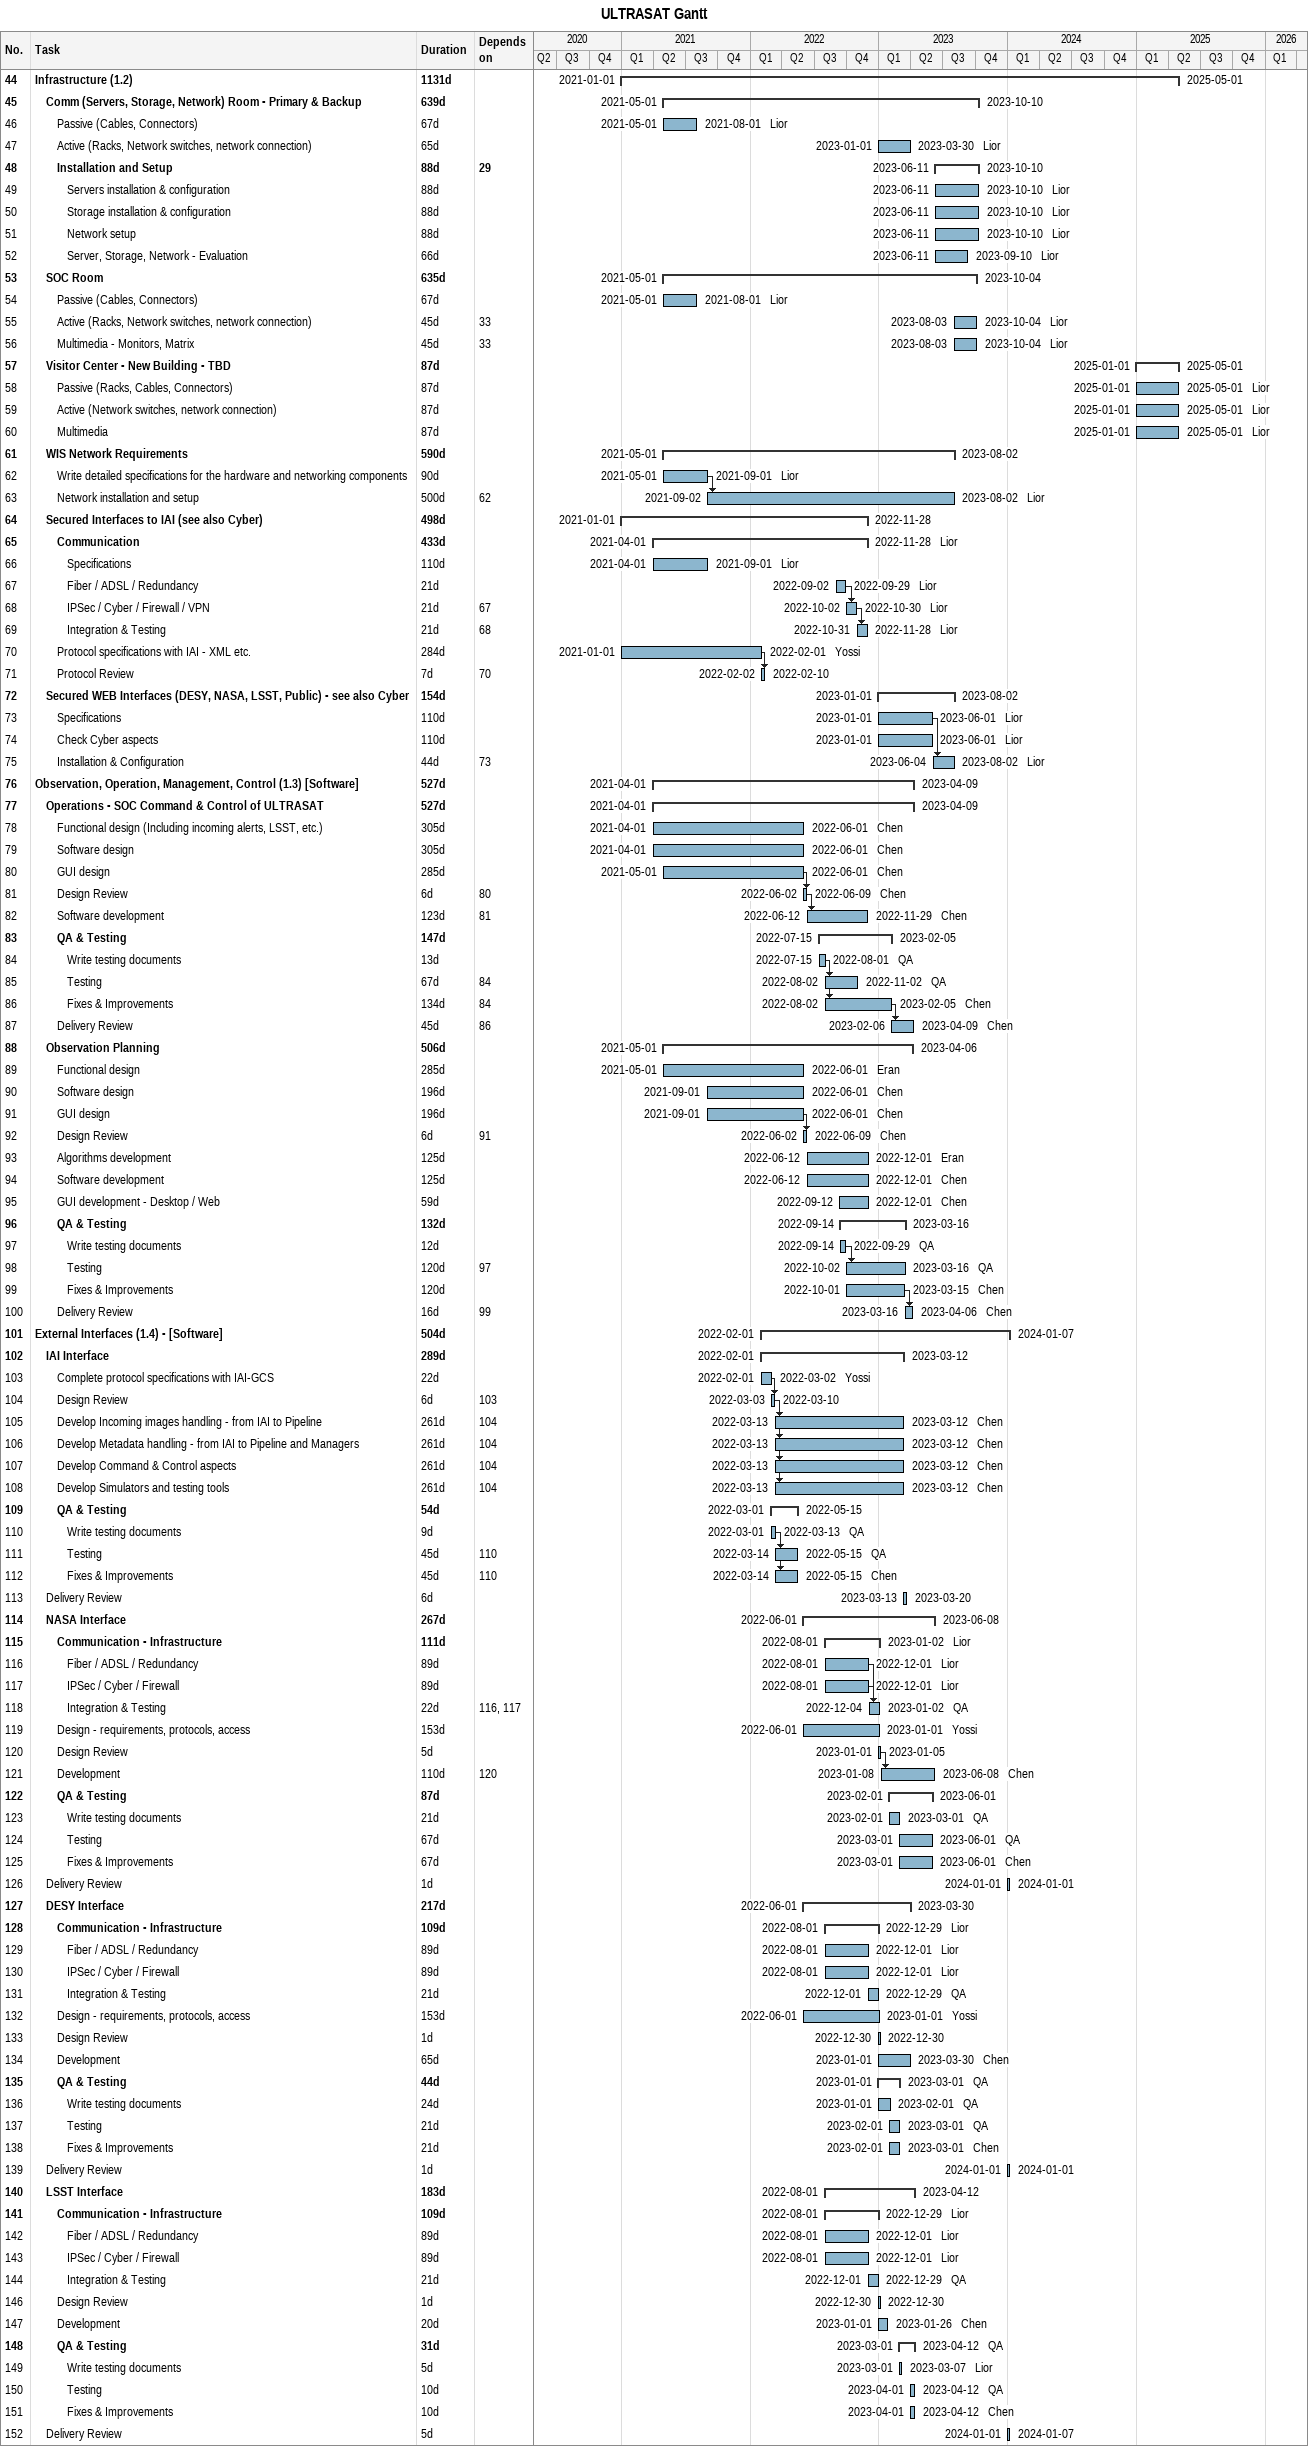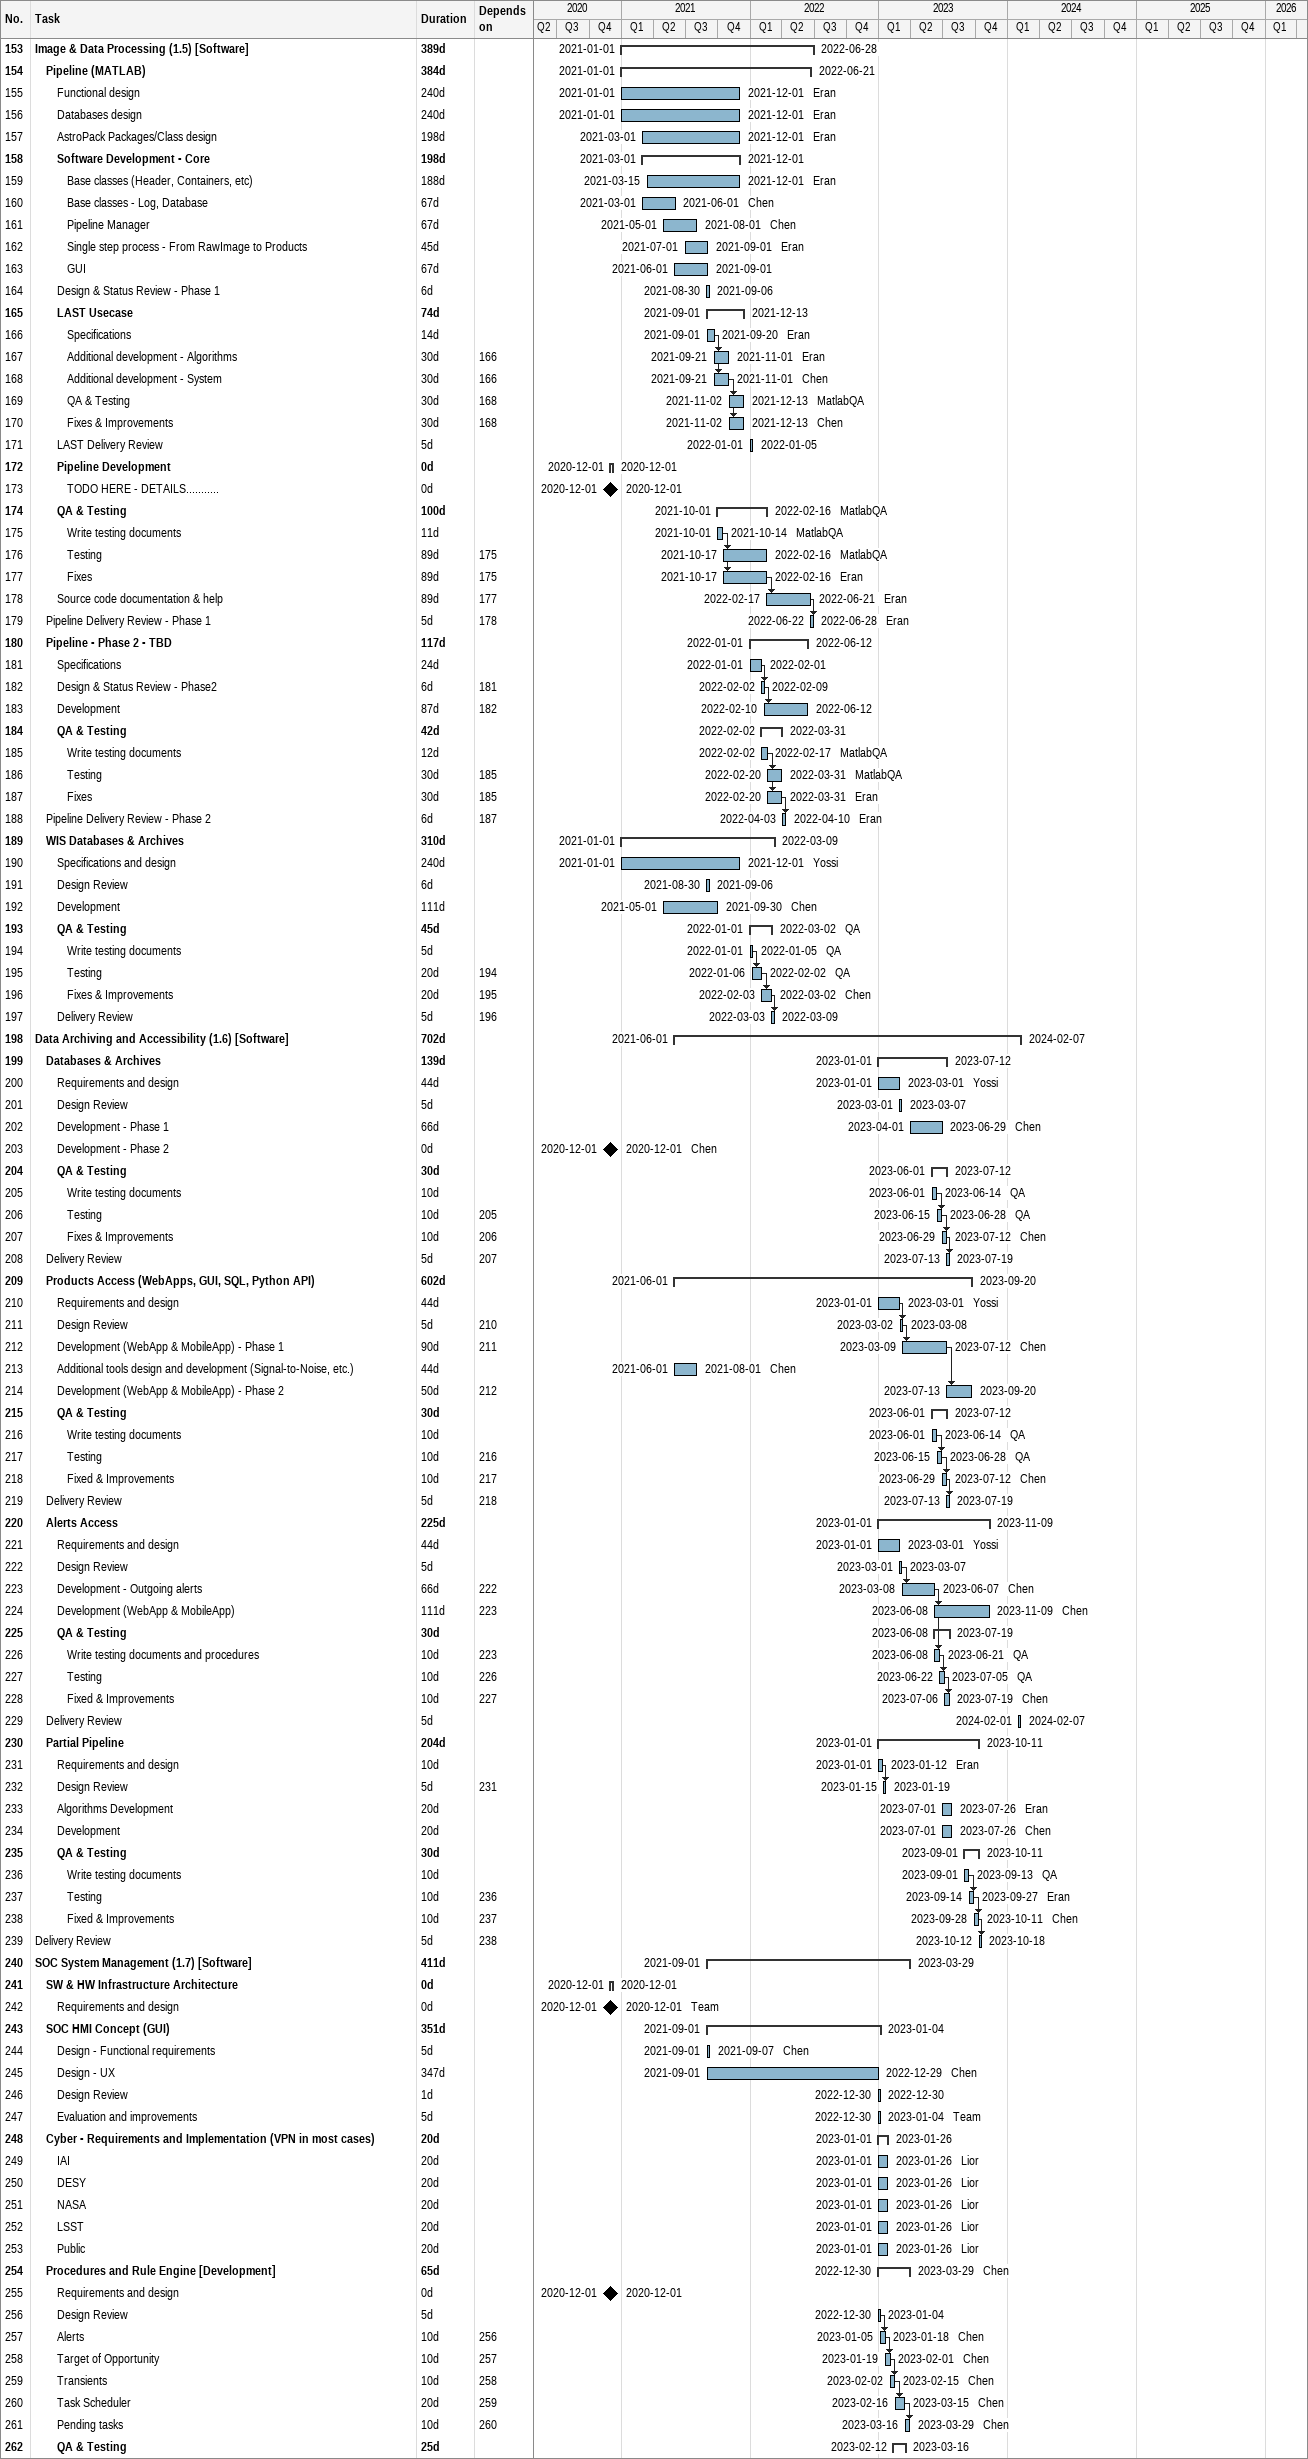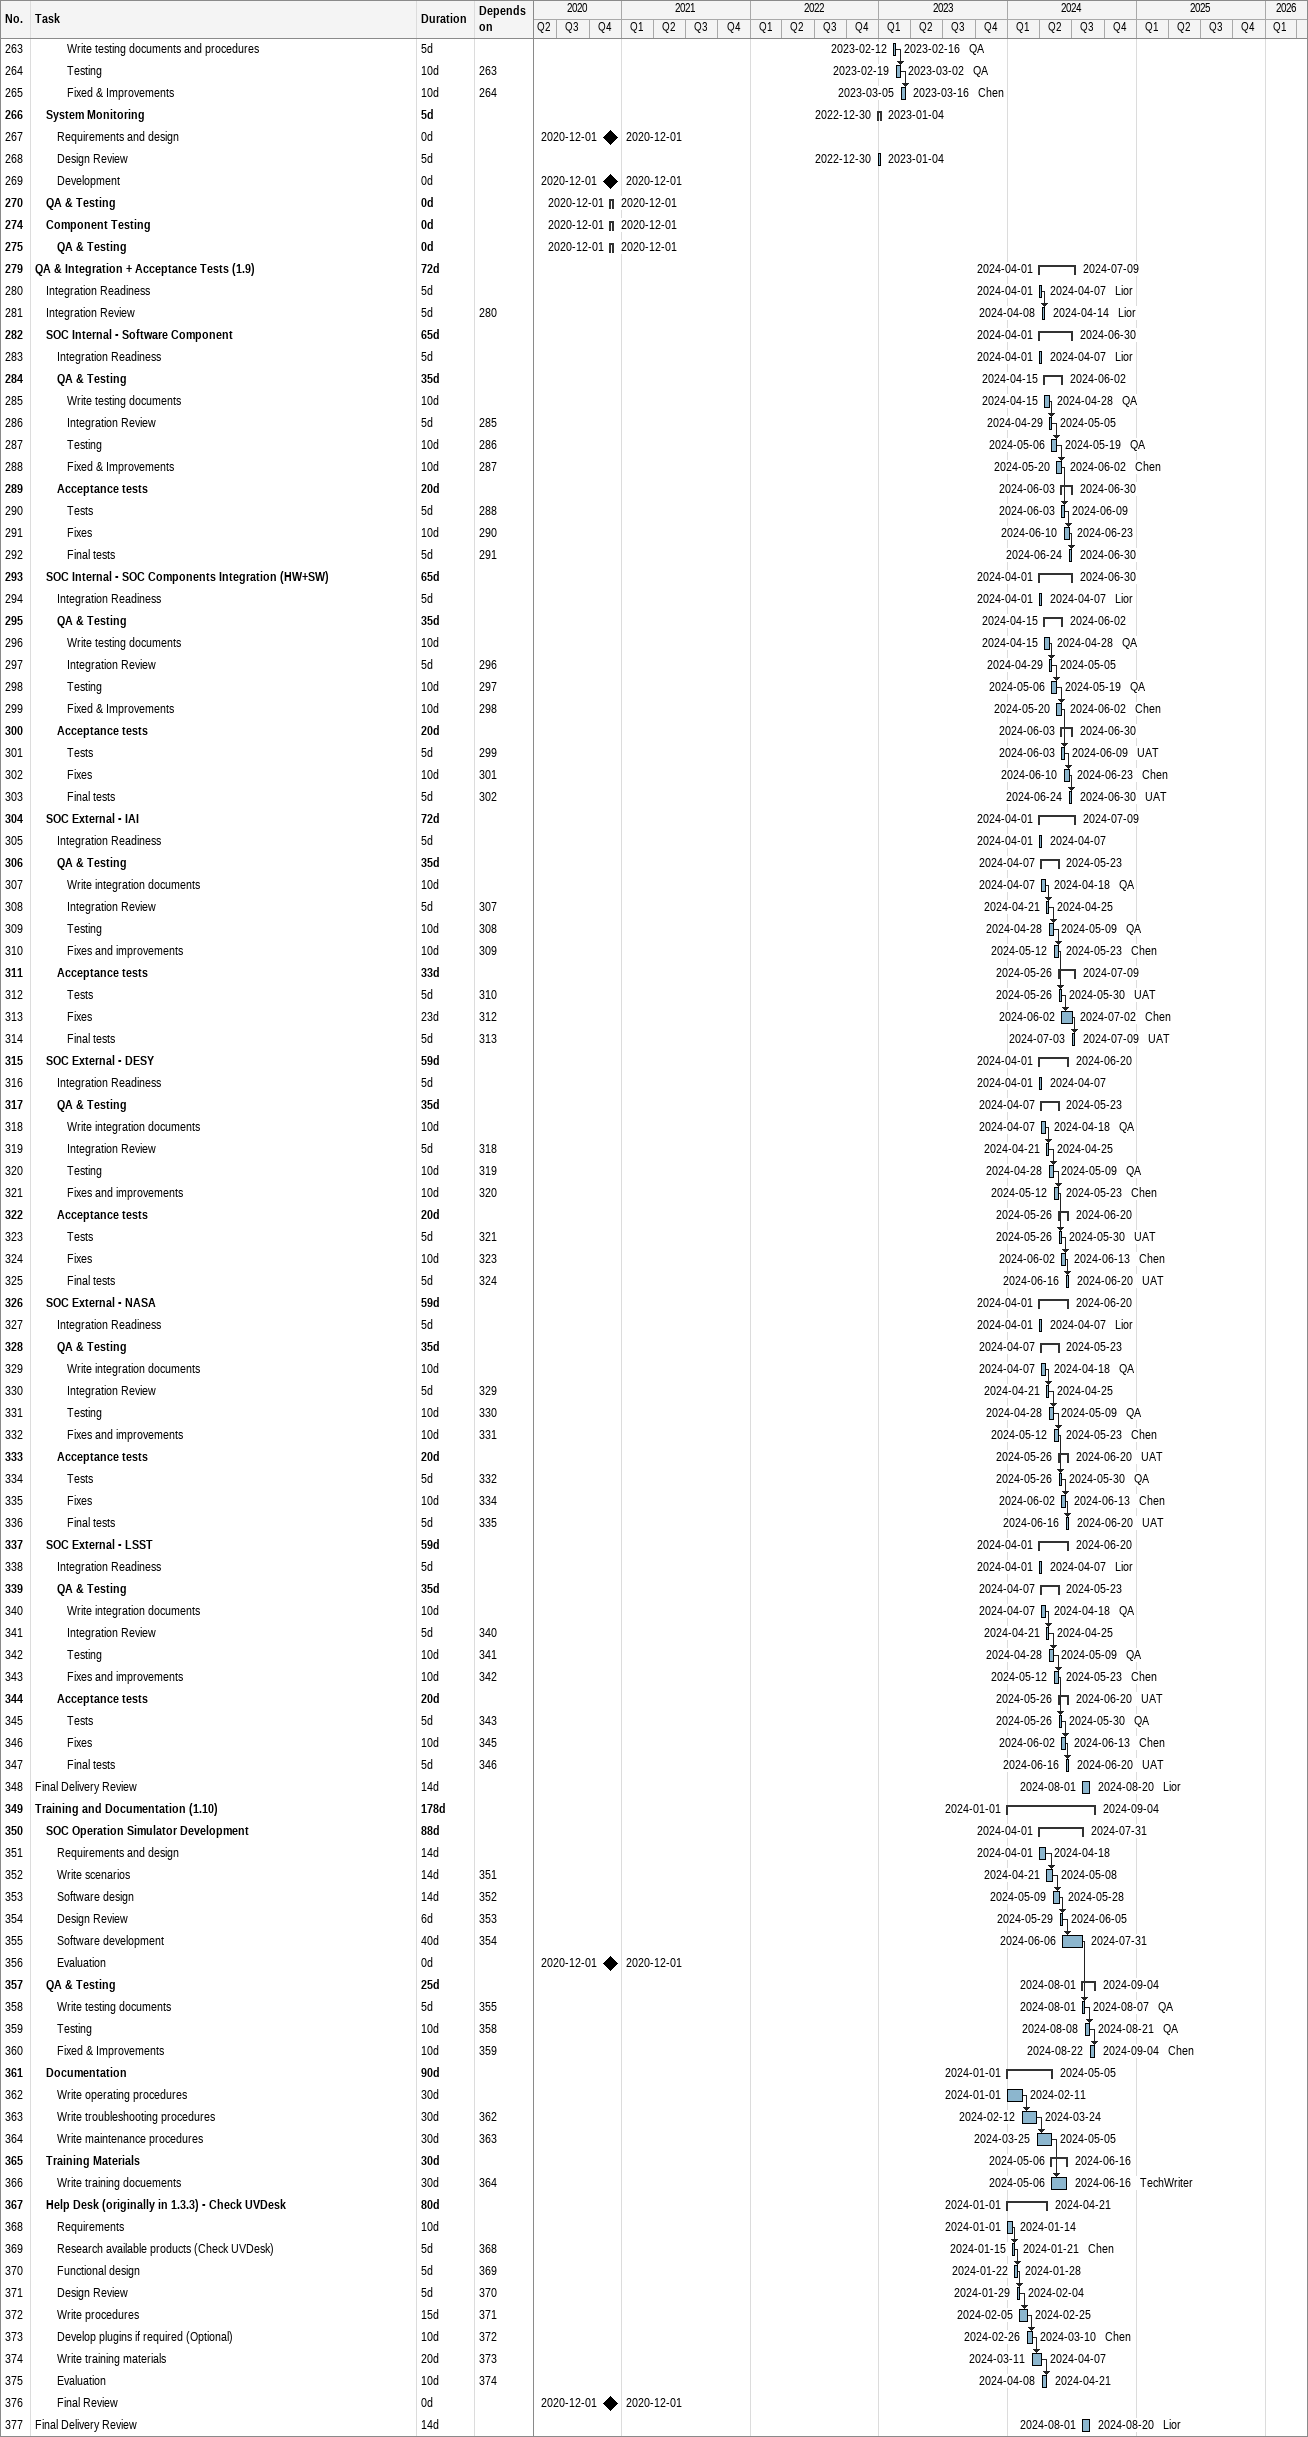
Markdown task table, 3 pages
ULTRASAT Gantt

| ID | Level | Task | Duration | Start | Finish | Predecessors | Resources |
|---|---|---|---|---|---|---|---|
| 44 | 1 | **Infrastructure (1.2)** | 1131d | 2021-01-01 | 2025-05-01 |  |  |
| 45 | 2 | **Comm (Servers, Storage, Network) Room - Primary & Backup** | 639d | 2021-05-01 | 2023-10-10 |  |  |
| 46 | 3 | Passive (Cables, Connectors) | 67d | 2021-05-01 | 2021-08-01 |  | Lior |
| 47 | 3 | Active (Racks, Network switches, network connection) | 65d | 2023-01-01 | 2023-03-30 |  | Lior |
| 48 | 3 | **Installation and Setup** | 88d | 2023-06-11 | 2023-10-10 | 29 |  |
| 49 | 4 | Servers installation & configuration | 88d | 2023-06-11 | 2023-10-10 |  | Lior |
| 50 | 4 | Storage installation & configuration | 88d | 2023-06-11 | 2023-10-10 |  | Lior |
| 51 | 4 | Network setup | 88d | 2023-06-11 | 2023-10-10 |  | Lior |
| 52 | 4 | Server, Storage, Network - Evaluation | 66d | 2023-06-11 | 2023-09-10 |  | Lior |
| 53 | 2 | **SOC Room** | 635d | 2021-05-01 | 2023-10-04 |  |  |
| 54 | 3 | Passive (Cables, Connectors) | 67d | 2021-05-01 | 2021-08-01 |  | Lior |
| 55 | 3 | Active (Racks, Network switches, network connection) | 45d | 2023-08-03 | 2023-10-04 | 33 | Lior |
| 56 | 3 | Multimedia - Monitors, Matrix | 45d | 2023-08-03 | 2023-10-04 | 33 | Lior |
| 57 | 2 | **Visitor Center - New Building - TBD** | 87d | 2025-01-01 | 2025-05-01 |  |  |
| 58 | 3 | Passive (Racks, Cables, Connectors) | 87d | 2025-01-01 | 2025-05-01 |  | Lior |
| 59 | 3 | Active (Network switches, network connection) | 87d | 2025-01-01 | 2025-05-01 |  | Lior |
| 60 | 3 | Multimedia | 87d | 2025-01-01 | 2025-05-01 |  | Lior |
| 61 | 2 | **WIS Network Requirements** | 590d | 2021-05-01 | 2023-08-02 |  |  |
| 62 | 3 | Write detailed specifications for the hardware and networking components | 90d | 2021-05-01 | 2021-09-01 |  | Lior |
| 63 | 3 | Network installation and setup | 500d | 2021-09-02 | 2023-08-02 | 62 | Lior |
| 64 | 2 | **Secured Interfaces to IAI (see also Cyber)** | 498d | 2021-01-01 | 2022-11-28 |  |  |
| 65 | 3 | **Communication** | 433d | 2021-04-01 | 2022-11-28 |  | Lior |
| 66 | 4 | Specifications | 110d | 2021-04-01 | 2021-09-01 |  | Lior |
| 67 | 4 | Fiber / ADSL / Redundancy | 21d | 2022-09-02 | 2022-09-29 |  | Lior |
| 68 | 4 | IPSec / Cyber / Firewall / VPN | 21d | 2022-10-02 | 2022-10-30 | 67 | Lior |
| 69 | 4 | Integration & Testing | 21d | 2022-10-31 | 2022-11-28 | 68 | Lior |
| 70 | 3 | Protocol specifications with IAI - XML etc. | 284d | 2021-01-01 | 2022-02-01 |  | Yossi |
| 71 | 3 | Protocol Review | 7d | 2022-02-02 | 2022-02-10 | 70 |  |
| 72 | 2 | **Secured WEB Interfaces (DESY, NASA, LSST, Public) - see also Cyber** | 154d | 2023-01-01 | 2023-08-02 |  |  |
| 73 | 3 | Specifications | 110d | 2023-01-01 | 2023-06-01 |  | Lior |
| 74 | 3 | Check Cyber aspects | 110d | 2023-01-01 | 2023-06-01 |  | Lior |
| 75 | 3 | Installation & Configuration | 44d | 2023-06-04 | 2023-08-02 | 73 | Lior |
| 76 | 1 | **Observation, Operation, Management, Control (1.3) [Software]** | 527d | 2021-04-01 | 2023-04-09 |  |  |
| 77 | 2 | **Operations - SOC Command & Control of ULTRASAT** | 527d | 2021-04-01 | 2023-04-09 |  |  |
| 78 | 3 | Functional design (Including incoming alerts, LSST, etc.) | 305d | 2021-04-01 | 2022-06-01 |  | Chen |
| 79 | 3 | Software design | 305d | 2021-04-01 | 2022-06-01 |  | Chen |
| 80 | 3 | GUI design | 285d | 2021-05-01 | 2022-06-01 |  | Chen |
| 81 | 3 | Design Review | 6d | 2022-06-02 | 2022-06-09 | 80 | Chen |
| 82 | 3 | Software development | 123d | 2022-06-12 | 2022-11-29 | 81 | Chen |
| 83 | 3 | **QA & Testing** | 147d | 2022-07-15 | 2023-02-05 |  |  |
| 84 | 4 | Write testing documents | 13d | 2022-07-15 | 2022-08-01 |  | QA |
| 85 | 4 | Testing | 67d | 2022-08-02 | 2022-11-02 | 84 | QA |
| 86 | 4 | Fixes & Improvements | 134d | 2022-08-02 | 2023-02-05 | 84 | Chen |
| 87 | 3 | Delivery Review | 45d | 2023-02-06 | 2023-04-09 | 86 | Chen |
| 88 | 2 | **Observation Planning** | 506d | 2021-05-01 | 2023-04-06 |  |  |
| 89 | 3 | Functional design | 285d | 2021-05-01 | 2022-06-01 |  | Eran |
| 90 | 3 | Software design | 196d | 2021-09-01 | 2022-06-01 |  | Chen |
| 91 | 3 | GUI design | 196d | 2021-09-01 | 2022-06-01 |  | Chen |
| 92 | 3 | Design Review | 6d | 2022-06-02 | 2022-06-09 | 91 | Chen |
| 93 | 3 | Algorithms development | 125d | 2022-06-12 | 2022-12-01 |  | Eran |
| 94 | 3 | Software development | 125d | 2022-06-12 | 2022-12-01 |  | Chen |
| 95 | 3 | GUI development - Desktop / Web | 59d | 2022-09-12 | 2022-12-01 |  | Chen |
| 96 | 3 | **QA & Testing** | 132d | 2022-09-14 | 2023-03-16 |  |  |
| 97 | 4 | Write testing documents | 12d | 2022-09-14 | 2022-09-29 |  | QA |
| 98 | 4 | Testing | 120d | 2022-10-02 | 2023-03-16 | 97 | QA |
| 99 | 4 | Fixes & Improvements | 120d | 2022-10-01 | 2023-03-15 |  | Chen |
| 100 | 3 | Delivery Review | 16d | 2023-03-16 | 2023-04-06 | 99 | Chen |
| 101 | 1 | **External Interfaces (1.4) - [Software]** | 504d | 2022-02-01 | 2024-01-07 |  |  |
| 102 | 2 | **IAI Interface** | 289d | 2022-02-01 | 2023-03-12 |  |  |
| 103 | 3 | Complete protocol specifications with IAI-GCS | 22d | 2022-02-01 | 2022-03-02 |  | Yossi |
| 104 | 3 | Design Review | 6d | 2022-03-03 | 2022-03-10 | 103 |  |
| 105 | 3 | Develop Incoming images handling - from IAI to Pipeline | 261d | 2022-03-13 | 2023-03-12 | 104 | Chen |
| 106 | 3 | Develop Metadata handling - from IAI to Pipeline and Managers | 261d | 2022-03-13 | 2023-03-12 | 104 | Chen |
| 107 | 3 | Develop Command & Control aspects | 261d | 2022-03-13 | 2023-03-12 | 104 | Chen |
| 108 | 3 | Develop Simulators and testing tools | 261d | 2022-03-13 | 2023-03-12 | 104 | Chen |
| 109 | 3 | **QA & Testing** | 54d | 2022-03-01 | 2022-05-15 |  |  |
| 110 | 4 | Write testing documents | 9d | 2022-03-01 | 2022-03-13 |  | QA |
| 111 | 4 | Testing | 45d | 2022-03-14 | 2022-05-15 | 110 | QA |
| 112 | 4 | Fixes & Improvements | 45d | 2022-03-14 | 2022-05-15 | 110 | Chen |
| 113 | 2 | Delivery Review | 6d | 2023-03-13 | 2023-03-20 |  |  |
| 114 | 2 | **NASA Interface** | 267d | 2022-06-01 | 2023-06-08 |  |  |
| 115 | 3 | **Communication - Infrastructure** | 111d | 2022-08-01 | 2023-01-02 |  | Lior |
| 116 | 4 | Fiber / ADSL / Redundancy | 89d | 2022-08-01 | 2022-12-01 |  | Lior |
| 117 | 4 | IPSec / Cyber / Firewall | 89d | 2022-08-01 | 2022-12-01 |  | Lior |
| 118 | 4 | Integration & Testing | 22d | 2022-12-04 | 2023-01-02 | 116, 117 | QA |
| 119 | 3 | Design - requirements, protocols, access | 153d | 2022-06-01 | 2023-01-01 |  | Yossi |
| 120 | 3 | Design Review | 5d | 2023-01-01 | 2023-01-05 |  |  |
| 121 | 3 | Development | 110d | 2023-01-08 | 2023-06-08 | 120 | Chen |
| 122 | 3 | **QA & Testing** | 87d | 2023-02-01 | 2023-06-01 |  |  |
| 123 | 4 | Write testing documents | 21d | 2023-02-01 | 2023-03-01 |  | QA |
| 124 | 4 | Testing | 67d | 2023-03-01 | 2023-06-01 |  | QA |
| 125 | 4 | Fixes & Improvements | 67d | 2023-03-01 | 2023-06-01 |  | Chen |
| 126 | 2 | Delivery Review | 1d | 2024-01-01 | 2024-01-01 |  |  |
| 127 | 2 | **DESY Interface** | 217d | 2022-06-01 | 2023-03-30 |  |  |
| 128 | 3 | **Communication - Infrastructure** | 109d | 2022-08-01 | 2022-12-29 |  | Lior |
| 129 | 4 | Fiber / ADSL / Redundancy | 89d | 2022-08-01 | 2022-12-01 |  | Lior |
| 130 | 4 | IPSec / Cyber / Firewall | 89d | 2022-08-01 | 2022-12-01 |  | Lior |
| 131 | 4 | Integration & Testing | 21d | 2022-12-01 | 2022-12-29 |  | QA |
| 132 | 3 | Design - requirements, protocols, access | 153d | 2022-06-01 | 2023-01-01 |  | Yossi |
| 133 | 3 | Design Review | 1d | 2022-12-30 | 2022-12-30 |  |  |
| 134 | 3 | Development | 65d | 2023-01-01 | 2023-03-30 |  | Chen |
| 135 | 3 | **QA & Testing** | 44d | 2023-01-01 | 2023-03-01 |  | QA |
| 136 | 4 | Write testing documents | 24d | 2023-01-01 | 2023-02-01 |  | QA |
| 137 | 4 | Testing | 21d | 2023-02-01 | 2023-03-01 |  | QA |
| 138 | 4 | Fixes & Improvements | 21d | 2023-02-01 | 2023-03-01 |  | Chen |
| 139 | 2 | Delivery Review | 1d | 2024-01-01 | 2024-01-01 |  |  |
| 140 | 2 | **LSST Interface** | 183d | 2022-08-01 | 2023-04-12 |  |  |
| 141 | 3 | **Communication - Infrastructure** | 109d | 2022-08-01 | 2022-12-29 |  | Lior |
| 142 | 4 | Fiber / ADSL / Redundancy | 89d | 2022-08-01 | 2022-12-01 |  | Lior |
| 143 | 4 | IPSec / Cyber / Firewall | 89d | 2022-08-01 | 2022-12-01 |  | Lior |
| 144 | 4 | Integration & Testing | 21d | 2022-12-01 | 2022-12-29 |  | QA |
| 146 | 3 | Design Review | 1d | 2022-12-30 | 2022-12-30 |  |  |
| 147 | 3 | Development | 20d | 2023-01-01 | 2023-01-26 |  | Chen |
| 148 | 3 | **QA & Testing** | 31d | 2023-03-01 | 2023-04-12 |  | QA |
| 149 | 4 | Write testing documents | 5d | 2023-03-01 | 2023-03-07 |  | Lior |
| 150 | 4 | Testing | 10d | 2023-04-01 | 2023-04-12 |  | QA |
| 151 | 4 | Fixes & Improvements | 10d | 2023-04-01 | 2023-04-12 |  | Chen |
| 152 | 2 | Delivery Review | 5d | 2024-01-01 | 2024-01-07 |  |  |
| 153 | 1 | **Image & Data Processing (1.5) [Software]** | 389d | 2021-01-01 | 2022-06-28 |  |  |
| 154 | 2 | **Pipeline (MATLAB)** | 384d | 2021-01-01 | 2022-06-21 |  |  |
| 155 | 3 | Functional design | 240d | 2021-01-01 | 2021-12-01 |  | Eran |
| 156 | 3 | Databases design | 240d | 2021-01-01 | 2021-12-01 |  | Eran |
| 157 | 3 | AstroPack Packages/Class design | 198d | 2021-03-01 | 2021-12-01 |  | Eran |
| 158 | 3 | **Software Development - Core** | 198d | 2021-03-01 | 2021-12-01 |  |  |
| 159 | 4 | Base classes (Header, Containers, etc) | 188d | 2021-03-15 | 2021-12-01 |  | Eran |
| 160 | 4 | Base classes - Log, Database | 67d | 2021-03-01 | 2021-06-01 |  | Chen |
| 161 | 4 | Pipeline Manager | 67d | 2021-05-01 | 2021-08-01 |  | Chen |
| 162 | 4 | Single step process - From RawImage to Products | 45d | 2021-07-01 | 2021-09-01 |  | Eran |
| 163 | 4 | GUI | 67d | 2021-06-01 | 2021-09-01 |  |  |
| 164 | 3 | Design & Status Review - Phase 1 | 6d | 2021-08-30 | 2021-09-06 |  |  |
| 165 | 3 | **LAST Usecase** | 74d | 2021-09-01 | 2021-12-13 |  |  |
| 166 | 4 | Specifications | 14d | 2021-09-01 | 2021-09-20 |  | Eran |
| 167 | 4 | Additional development - Algorithms | 30d | 2021-09-21 | 2021-11-01 | 166 | Eran |
| 168 | 4 | Additional development - System | 30d | 2021-09-21 | 2021-11-01 | 166 | Chen |
| 169 | 4 | QA & Testing | 30d | 2021-11-02 | 2021-12-13 | 168 | MatlabQA |
| 170 | 4 | Fixes & Improvements | 30d | 2021-11-02 | 2021-12-13 | 168 | Chen |
| 171 | 3 | LAST Delivery Review | 5d | 2022-01-01 | 2022-01-05 |  |  |
| 172 | 3 | **Pipeline Development** | 0d | 2020-12-01 | 2020-12-01 |  |  |
| 173 | 4 | TODO HERE - DETAILS........... | 0d | 2020-12-01 | 2020-12-01 |  |  |
| 174 | 3 | **QA & Testing** | 100d | 2021-10-01 | 2022-02-16 |  | MatlabQA |
| 175 | 4 | Write testing documents | 11d | 2021-10-01 | 2021-10-14 |  | MatlabQA |
| 176 | 4 | Testing | 89d | 2021-10-17 | 2022-02-16 | 175 | MatlabQA |
| 177 | 4 | Fixes | 89d | 2021-10-17 | 2022-02-16 | 175 | Eran |
| 178 | 3 | Source code documentation & help | 89d | 2022-02-17 | 2022-06-21 | 177 | Eran |
| 179 | 2 | Pipeline Delivery Review - Phase 1 | 5d | 2022-06-22 | 2022-06-28 | 178 | Eran |
| 180 | 2 | **Pipeline - Phase 2 - TBD** | 117d | 2022-01-01 | 2022-06-12 |  |  |
| 181 | 3 | Specifications | 24d | 2022-01-01 | 2022-02-01 |  |  |
| 182 | 3 | Design & Status Review - Phase2 | 6d | 2022-02-02 | 2022-02-09 | 181 |  |
| 183 | 3 | Development | 87d | 2022-02-10 | 2022-06-12 | 182 |  |
| 184 | 3 | **QA & Testing** | 42d | 2022-02-02 | 2022-03-31 |  |  |
| 185 | 4 | Write testing documents | 12d | 2022-02-02 | 2022-02-17 |  | MatlabQA |
| 186 | 4 | Testing | 30d | 2022-02-20 | 2022-03-31 | 185 | MatlabQA |
| 187 | 4 | Fixes | 30d | 2022-02-20 | 2022-03-31 | 185 | Eran |
| 188 | 2 | Pipeline Delivery Review - Phase 2 | 6d | 2022-04-03 | 2022-04-10 | 187 | Eran |
| 189 | 2 | **WIS Databases & Archives** | 310d | 2021-01-01 | 2022-03-09 |  |  |
| 190 | 3 | Specifications and design | 240d | 2021-01-01 | 2021-12-01 |  | Yossi |
| 191 | 3 | Design Review | 6d | 2021-08-30 | 2021-09-06 |  |  |
| 192 | 3 | Development | 111d | 2021-05-01 | 2021-09-30 |  | Chen |
| 193 | 3 | **QA & Testing** | 45d | 2022-01-01 | 2022-03-02 |  | QA |
| 194 | 4 | Write testing documents | 5d | 2022-01-01 | 2022-01-05 |  | QA |
| 195 | 4 | Testing | 20d | 2022-01-06 | 2022-02-02 | 194 | QA |
| 196 | 4 | Fixes & Improvements | 20d | 2022-02-03 | 2022-03-02 | 195 | Chen |
| 197 | 3 | Delivery Review | 5d | 2022-03-03 | 2022-03-09 | 196 |  |
| 198 | 1 | **Data Archiving and Accessibility (1.6) [Software]** | 702d | 2021-06-01 | 2024-02-07 |  |  |
| 199 | 2 | **Databases & Archives** | 139d | 2023-01-01 | 2023-07-12 |  |  |
| 200 | 3 | Requirements and design | 44d | 2023-01-01 | 2023-03-01 |  | Yossi |
| 201 | 3 | Design Review | 5d | 2023-03-01 | 2023-03-07 |  |  |
| 202 | 3 | Development - Phase 1 | 66d | 2023-04-01 | 2023-06-29 |  | Chen |
| 203 | 3 | Development - Phase 2 | 0d | 2020-12-01 | 2020-12-01 |  | Chen |
| 204 | 3 | **QA & Testing** | 30d | 2023-06-01 | 2023-07-12 |  |  |
| 205 | 4 | Write testing documents | 10d | 2023-06-01 | 2023-06-14 |  | QA |
| 206 | 4 | Testing | 10d | 2023-06-15 | 2023-06-28 | 205 | QA |
| 207 | 4 | Fixes & Improvements | 10d | 2023-06-29 | 2023-07-12 | 206 | Chen |
| 208 | 2 | Delivery Review | 5d | 2023-07-13 | 2023-07-19 | 207 |  |
| 209 | 2 | **Products Access (WebApps, GUI, SQL, Python API)** | 602d | 2021-06-01 | 2023-09-20 |  |  |
| 210 | 3 | Requirements and design | 44d | 2023-01-01 | 2023-03-01 |  | Yossi |
| 211 | 3 | Design Review | 5d | 2023-03-02 | 2023-03-08 | 210 |  |
| 212 | 3 | Development (WebApp & MobileApp) - Phase 1 | 90d | 2023-03-09 | 2023-07-12 | 211 | Chen |
| 213 | 3 | Additional tools design and development (Signal-to-Noise, etc.) | 44d | 2021-06-01 | 2021-08-01 |  | Chen |
| 214 | 3 | Development (WebApp & MobileApp) - Phase 2 | 50d | 2023-07-13 | 2023-09-20 | 212 |  |
| 215 | 3 | **QA & Testing** | 30d | 2023-06-01 | 2023-07-12 |  |  |
| 216 | 4 | Write testing documents | 10d | 2023-06-01 | 2023-06-14 |  | QA |
| 217 | 4 | Testing | 10d | 2023-06-15 | 2023-06-28 | 216 | QA |
| 218 | 4 | Fixed & Improvements | 10d | 2023-06-29 | 2023-07-12 | 217 | Chen |
| 219 | 2 | Delivery Review | 5d | 2023-07-13 | 2023-07-19 | 218 |  |
| 220 | 2 | **Alerts Access** | 225d | 2023-01-01 | 2023-11-09 |  |  |
| 221 | 3 | Requirements and design | 44d | 2023-01-01 | 2023-03-01 |  | Yossi |
| 222 | 3 | Design Review | 5d | 2023-03-01 | 2023-03-07 |  |  |
| 223 | 3 | Development - Outgoing alerts | 66d | 2023-03-08 | 2023-06-07 | 222 | Chen |
| 224 | 3 | Development (WebApp & MobileApp) | 111d | 2023-06-08 | 2023-11-09 | 223 | Chen |
| 225 | 3 | **QA & Testing** | 30d | 2023-06-08 | 2023-07-19 |  |  |
| 226 | 4 | Write testing documents and procedures | 10d | 2023-06-08 | 2023-06-21 | 223 | QA |
| 227 | 4 | Testing | 10d | 2023-06-22 | 2023-07-05 | 226 | QA |
| 228 | 4 | Fixed & Improvements | 10d | 2023-07-06 | 2023-07-19 | 227 | Chen |
| 229 | 2 | Delivery Review | 5d | 2024-02-01 | 2024-02-07 |  |  |
| 230 | 2 | **Partial Pipeline** | 204d | 2023-01-01 | 2023-10-11 |  |  |
| 231 | 3 | Requirements and design | 10d | 2023-01-01 | 2023-01-12 |  | Eran |
| 232 | 3 | Design Review | 5d | 2023-01-15 | 2023-01-19 | 231 |  |
| 233 | 3 | Algorithms Development | 20d | 2023-07-01 | 2023-07-26 |  | Eran |
| 234 | 3 | Development | 20d | 2023-07-01 | 2023-07-26 |  | Chen |
| 235 | 3 | **QA & Testing** | 30d | 2023-09-01 | 2023-10-11 |  |  |
| 236 | 4 | Write testing documents | 10d | 2023-09-01 | 2023-09-13 |  | QA |
| 237 | 4 | Testing | 10d | 2023-09-14 | 2023-09-27 | 236 | Eran |
| 238 | 4 | Fixed & Improvements | 10d | 2023-09-28 | 2023-10-11 | 237 | Chen |
| 239 | 1 | Delivery Review | 5d | 2023-10-12 | 2023-10-18 | 238 |  |
| 240 | 1 | **SOC System Management (1.7) [Software]** | 411d | 2021-09-01 | 2023-03-29 |  |  |
| 241 | 2 | **SW & HW Infrastructure Architecture** | 0d | 2020-12-01 | 2020-12-01 |  |  |
| 242 | 3 | Requirements and design | 0d | 2020-12-01 | 2020-12-01 |  | Team |
| 243 | 2 | **SOC HMI Concept (GUI)** | 351d | 2021-09-01 | 2023-01-04 |  |  |
| 244 | 3 | Design - Functional requirements | 5d | 2021-09-01 | 2021-09-07 |  | Chen |
| 245 | 3 | Design - UX | 347d | 2021-09-01 | 2022-12-29 |  | Chen |
| 246 | 3 | Design Review | 1d | 2022-12-30 | 2022-12-30 |  |  |
| 247 | 3 | Evaluation and improvements | 5d | 2022-12-30 | 2023-01-04 |  | Team |
| 248 | 2 | **Cyber - Requirements and Implementation (VPN in most cases)** | 20d | 2023-01-01 | 2023-01-26 |  |  |
| 249 | 3 | IAI | 20d | 2023-01-01 | 2023-01-26 |  | Lior |
| 250 | 3 | DESY | 20d | 2023-01-01 | 2023-01-26 |  | Lior |
| 251 | 3 | NASA | 20d | 2023-01-01 | 2023-01-26 |  | Lior |
| 252 | 3 | LSST | 20d | 2023-01-01 | 2023-01-26 |  | Lior |
| 253 | 3 | Public | 20d | 2023-01-01 | 2023-01-26 |  | Lior |
| 254 | 2 | **Procedures and Rule Engine [Development]** | 65d | 2022-12-30 | 2023-03-29 |  | Chen |
| 255 | 3 | Requirements and design | 0d | 2020-12-01 | 2020-12-01 |  |  |
| 256 | 3 | Design Review | 5d | 2022-12-30 | 2023-01-04 |  |  |
| 257 | 3 | Alerts | 10d | 2023-01-05 | 2023-01-18 | 256 | Chen |
| 258 | 3 | Target of Opportunity | 10d | 2023-01-19 | 2023-02-01 | 257 | Chen |
| 259 | 3 | Transients | 10d | 2023-02-02 | 2023-02-15 | 258 | Chen |
| 260 | 3 | Task Scheduler | 20d | 2023-02-16 | 2023-03-15 | 259 | Chen |
| 261 | 3 | Pending tasks | 10d | 2023-03-16 | 2023-03-29 | 260 | Chen |
| 262 | 3 | **QA & Testing** | 25d | 2023-02-12 | 2023-03-16 |  |  |
| 263 | 4 | Write testing documents and procedures | 5d | 2023-02-12 | 2023-02-16 |  | QA |
| 264 | 4 | Testing | 10d | 2023-02-19 | 2023-03-02 | 263 | QA |
| 265 | 4 | Fixed & Improvements | 10d | 2023-03-05 | 2023-03-16 | 264 | Chen |
| 266 | 2 | **System Monitoring** | 5d | 2022-12-30 | 2023-01-04 |  |  |
| 267 | 3 | Requirements and design | 0d | 2020-12-01 | 2020-12-01 |  |  |
| 268 | 3 | Design Review | 5d | 2022-12-30 | 2023-01-04 |  |  |
| 269 | 3 | Development | 0d | 2020-12-01 | 2020-12-01 |  |  |
| 270 | 2 | **QA & Testing** | 0d | 2020-12-01 | 2020-12-01 |  |  |
| 274 | 2 | **Component Testing** | 0d | 2020-12-01 | 2020-12-01 |  |  |
| 275 | 3 | **QA & Testing** | 0d | 2020-12-01 | 2020-12-01 |  |  |
| 279 | 1 | **QA & Integration + Acceptance Tests (1.9)** | 72d | 2024-04-01 | 2024-07-09 |  |  |
| 280 | 2 | Integration Readiness | 5d | 2024-04-01 | 2024-04-07 |  | Lior |
| 281 | 2 | Integration Review | 5d | 2024-04-08 | 2024-04-14 | 280 | Lior |
| 282 | 2 | **SOC Internal - Software Component** | 65d | 2024-04-01 | 2024-06-30 |  |  |
| 283 | 3 | Integration Readiness | 5d | 2024-04-01 | 2024-04-07 |  | Lior |
| 284 | 3 | **QA & Testing** | 35d | 2024-04-15 | 2024-06-02 |  |  |
| 285 | 4 | Write testing documents | 10d | 2024-04-15 | 2024-04-28 |  | QA |
| 286 | 4 | Integration Review | 5d | 2024-04-29 | 2024-05-05 | 285 |  |
| 287 | 4 | Testing | 10d | 2024-05-06 | 2024-05-19 | 286 | QA |
| 288 | 4 | Fixed & Improvements | 10d | 2024-05-20 | 2024-06-02 | 287 | Chen |
| 289 | 3 | **Acceptance tests** | 20d | 2024-06-03 | 2024-06-30 |  |  |
| 290 | 4 | Tests | 5d | 2024-06-03 | 2024-06-09 | 288 |  |
| 291 | 4 | Fixes | 10d | 2024-06-10 | 2024-06-23 | 290 |  |
| 292 | 4 | Final tests | 5d | 2024-06-24 | 2024-06-30 | 291 |  |
| 293 | 2 | **SOC Internal - SOC Components Integration (HW+SW)** | 65d | 2024-04-01 | 2024-06-30 |  |  |
| 294 | 3 | Integration Readiness | 5d | 2024-04-01 | 2024-04-07 |  | Lior |
| 295 | 3 | **QA & Testing** | 35d | 2024-04-15 | 2024-06-02 |  |  |
| 296 | 4 | Write testing documents | 10d | 2024-04-15 | 2024-04-28 |  | QA |
| 297 | 4 | Integration Review | 5d | 2024-04-29 | 2024-05-05 | 296 |  |
| 298 | 4 | Testing | 10d | 2024-05-06 | 2024-05-19 | 297 | QA |
| 299 | 4 | Fixed & Improvements | 10d | 2024-05-20 | 2024-06-02 | 298 | Chen |
| 300 | 3 | **Acceptance tests** | 20d | 2024-06-03 | 2024-06-30 |  |  |
| 301 | 4 | Tests | 5d | 2024-06-03 | 2024-06-09 | 299 | UAT |
| 302 | 4 | Fixes | 10d | 2024-06-10 | 2024-06-23 | 301 | Chen |
| 303 | 4 | Final tests | 5d | 2024-06-24 | 2024-06-30 | 302 | UAT |
| 304 | 2 | **SOC External - IAI** | 72d | 2024-04-01 | 2024-07-09 |  |  |
| 305 | 3 | Integration Readiness | 5d | 2024-04-01 | 2024-04-07 |  |  |
| 306 | 3 | **QA & Testing** | 35d | 2024-04-07 | 2024-05-23 |  |  |
| 307 | 4 | Write integration documents | 10d | 2024-04-07 | 2024-04-18 |  | QA |
| 308 | 4 | Integration Review | 5d | 2024-04-21 | 2024-04-25 | 307 |  |
| 309 | 4 | Testing | 10d | 2024-04-28 | 2024-05-09 | 308 | QA |
| 310 | 4 | Fixes and improvements | 10d | 2024-05-12 | 2024-05-23 | 309 | Chen |
| 311 | 3 | **Acceptance tests** | 33d | 2024-05-26 | 2024-07-09 |  |  |
| 312 | 4 | Tests | 5d | 2024-05-26 | 2024-05-30 | 310 | UAT |
| 313 | 4 | Fixes | 23d | 2024-06-02 | 2024-07-02 | 312 | Chen |
| 314 | 4 | Final tests | 5d | 2024-07-03 | 2024-07-09 | 313 | UAT |
| 315 | 2 | **SOC External - DESY** | 59d | 2024-04-01 | 2024-06-20 |  |  |
| 316 | 3 | Integration Readiness | 5d | 2024-04-01 | 2024-04-07 |  |  |
| 317 | 3 | **QA & Testing** | 35d | 2024-04-07 | 2024-05-23 |  |  |
| 318 | 4 | Write integration documents | 10d | 2024-04-07 | 2024-04-18 |  | QA |
| 319 | 4 | Integration Review | 5d | 2024-04-21 | 2024-04-25 | 318 |  |
| 320 | 4 | Testing | 10d | 2024-04-28 | 2024-05-09 | 319 | QA |
| 321 | 4 | Fixes and improvements | 10d | 2024-05-12 | 2024-05-23 | 320 | Chen |
| 322 | 3 | **Acceptance tests** | 20d | 2024-05-26 | 2024-06-20 |  |  |
| 323 | 4 | Tests | 5d | 2024-05-26 | 2024-05-30 | 321 | UAT |
| 324 | 4 | Fixes | 10d | 2024-06-02 | 2024-06-13 | 323 | Chen |
| 325 | 4 | Final tests | 5d | 2024-06-16 | 2024-06-20 | 324 | UAT |
| 326 | 2 | **SOC External - NASA** | 59d | 2024-04-01 | 2024-06-20 |  |  |
| 327 | 3 | Integration Readiness | 5d | 2024-04-01 | 2024-04-07 |  | Lior |
| 328 | 3 | **QA & Testing** | 35d | 2024-04-07 | 2024-05-23 |  |  |
| 329 | 4 | Write integration documents | 10d | 2024-04-07 | 2024-04-18 |  | QA |
| 330 | 4 | Integration Review | 5d | 2024-04-21 | 2024-04-25 | 329 |  |
| 331 | 4 | Testing | 10d | 2024-04-28 | 2024-05-09 | 330 | QA |
| 332 | 4 | Fixes and improvements | 10d | 2024-05-12 | 2024-05-23 | 331 | Chen |
| 333 | 3 | **Acceptance tests** | 20d | 2024-05-26 | 2024-06-20 |  | UAT |
| 334 | 4 | Tests | 5d | 2024-05-26 | 2024-05-30 | 332 | QA |
| 335 | 4 | Fixes | 10d | 2024-06-02 | 2024-06-13 | 334 | Chen |
| 336 | 4 | Final tests | 5d | 2024-06-16 | 2024-06-20 | 335 | UAT |
| 337 | 2 | **SOC External - LSST** | 59d | 2024-04-01 | 2024-06-20 |  |  |
| 338 | 3 | Integration Readiness | 5d | 2024-04-01 | 2024-04-07 |  | Lior |
| 339 | 3 | **QA & Testing** | 35d | 2024-04-07 | 2024-05-23 |  |  |
| 340 | 4 | Write integration documents | 10d | 2024-04-07 | 2024-04-18 |  | QA |
| 341 | 4 | Integration Review | 5d | 2024-04-21 | 2024-04-25 | 340 |  |
| 342 | 4 | Testing | 10d | 2024-04-28 | 2024-05-09 | 341 | QA |
| 343 | 4 | Fixes and improvements | 10d | 2024-05-12 | 2024-05-23 | 342 | Chen |
| 344 | 3 | **Acceptance tests** | 20d | 2024-05-26 | 2024-06-20 |  | UAT |
| 345 | 4 | Tests | 5d | 2024-05-26 | 2024-05-30 | 343 | QA |
| 346 | 4 | Fixes | 10d | 2024-06-02 | 2024-06-13 | 345 | Chen |
| 347 | 4 | Final tests | 5d | 2024-06-16 | 2024-06-20 | 346 | UAT |
| 348 | 1 | Final Delivery Review | 14d | 2024-08-01 | 2024-08-20 |  | Lior |
| 349 | 1 | **Training and Documentation (1.10)** | 178d | 2024-01-01 | 2024-09-04 |  |  |
| 350 | 2 | **SOC Operation Simulator Development** | 88d | 2024-04-01 | 2024-07-31 |  |  |
| 351 | 3 | Requirements and design | 14d | 2024-04-01 | 2024-04-18 |  |  |
| 352 | 3 | Write scenarios | 14d | 2024-04-21 | 2024-05-08 | 351 |  |
| 353 | 3 | Software design | 14d | 2024-05-09 | 2024-05-28 | 352 |  |
| 354 | 3 | Design Review | 6d | 2024-05-29 | 2024-06-05 | 353 |  |
| 355 | 3 | Software development | 40d | 2024-06-06 | 2024-07-31 | 354 |  |
| 356 | 3 | Evaluation | 0d | 2020-12-01 | 2020-12-01 |  |  |
| 357 | 2 | **QA & Testing** | 25d | 2024-08-01 | 2024-09-04 |  |  |
| 358 | 3 | Write testing documents | 5d | 2024-08-01 | 2024-08-07 | 355 | QA |
| 359 | 3 | Testing | 10d | 2024-08-08 | 2024-08-21 | 358 | QA |
| 360 | 3 | Fixed & Improvements | 10d | 2024-08-22 | 2024-09-04 | 359 | Chen |
| 361 | 2 | **Documentation** | 90d | 2024-01-01 | 2024-05-05 |  |  |
| 362 | 3 | Write operating procedures | 30d | 2024-01-01 | 2024-02-11 |  |  |
| 363 | 3 | Write troubleshooting procedures | 30d | 2024-02-12 | 2024-03-24 | 362 |  |
| 364 | 3 | Write maintenance procedures | 30d | 2024-03-25 | 2024-05-05 | 363 |  |
| 365 | 2 | **Training Materials** | 30d | 2024-05-06 | 2024-06-16 |  |  |
| 366 | 3 | Write training docuements | 30d | 2024-05-06 | 2024-06-16 | 364 | TechWriter |
| 367 | 2 | **Help Desk (originally in 1.3.3) - Check UVDesk** | 80d | 2024-01-01 | 2024-04-21 |  |  |
| 368 | 3 | Requirements | 10d | 2024-01-01 | 2024-01-14 |  |  |
| 369 | 3 | Research available products (Check UVDesk) | 5d | 2024-01-15 | 2024-01-21 | 368 | Chen |
| 370 | 3 | Functional design | 5d | 2024-01-22 | 2024-01-28 | 369 |  |
| 371 | 3 | Design Review | 5d | 2024-01-29 | 2024-02-04 | 370 |  |
| 372 | 3 | Write procedures | 15d | 2024-02-05 | 2024-02-25 | 371 |  |
| 373 | 3 | Develop plugins if required (Optional) | 10d | 2024-02-26 | 2024-03-10 | 372 | Chen |
| 374 | 3 | Write training materials | 20d | 2024-03-11 | 2024-04-07 | 373 |  |
| 375 | 3 | Evaluation | 10d | 2024-04-08 | 2024-04-21 | 374 |  |
| 376 | 3 | Final Review | 0d | 2020-12-01 | 2020-12-01 |  |  |
| 377 | 1 | Final Delivery Review | 14d | 2024-08-01 | 2024-08-20 |  | Lior |
